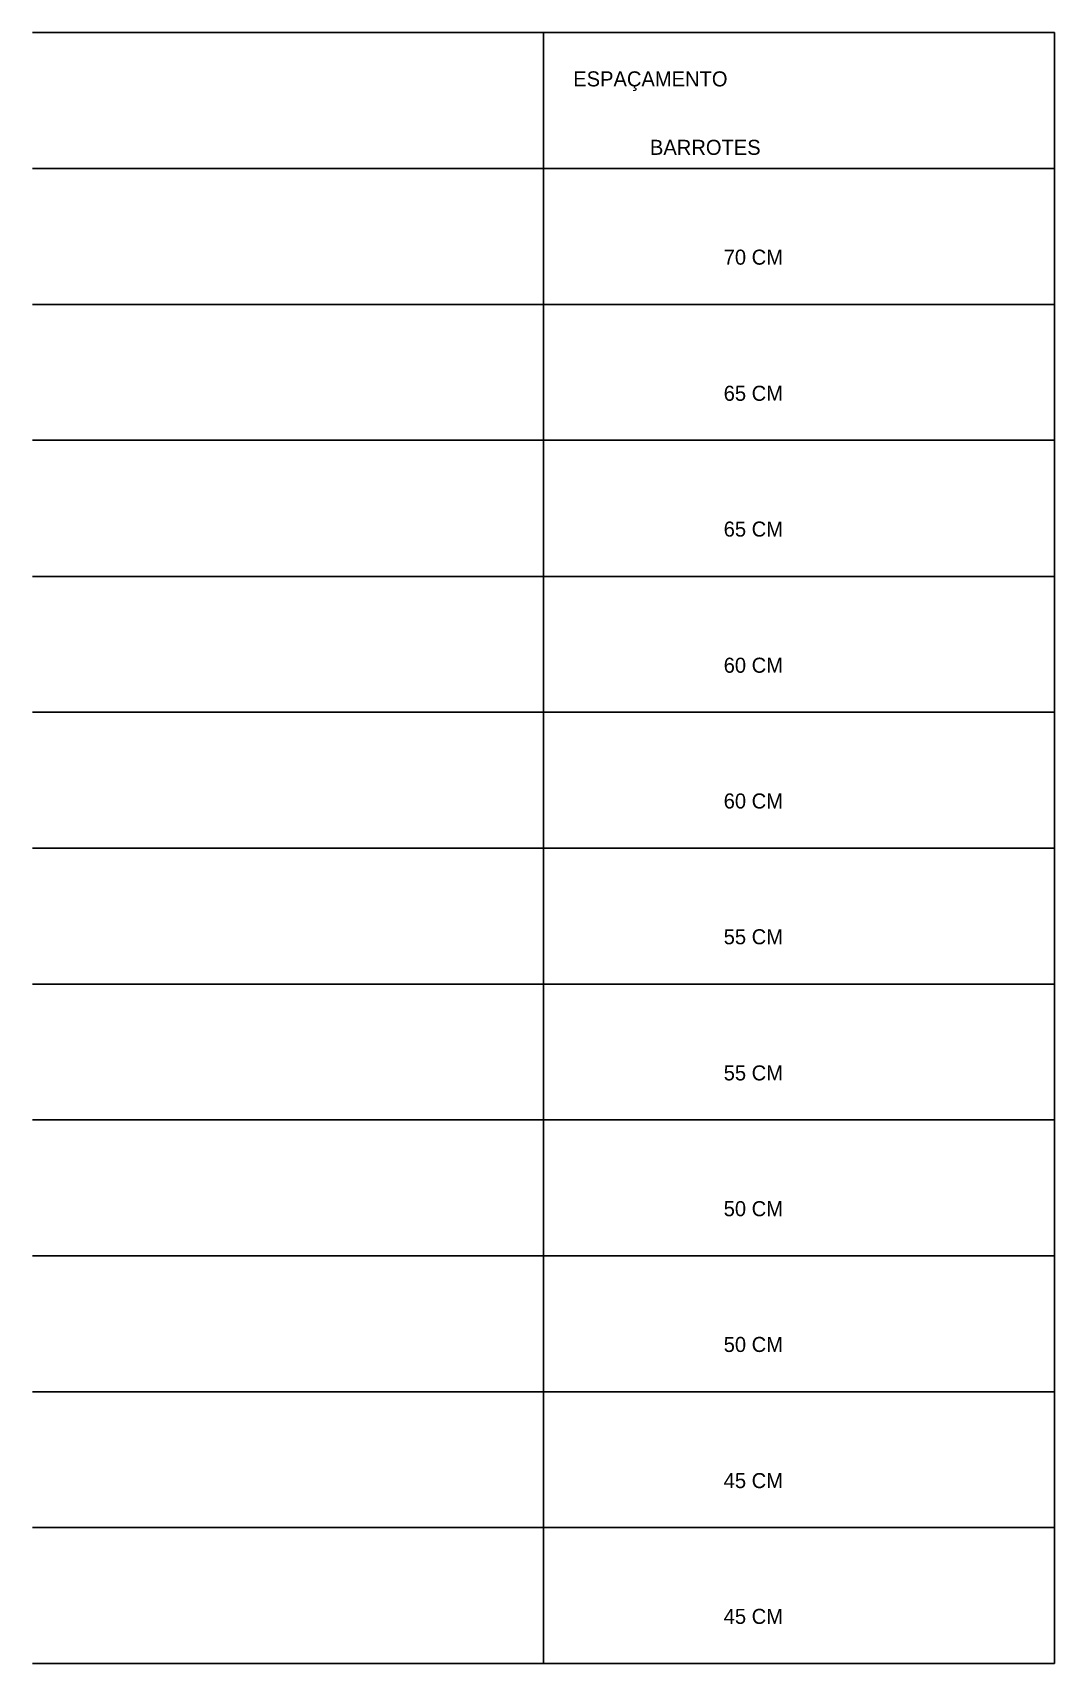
# Model space of a CAD drawing. Header units: metres. Extents: x -10318 to -5422, y 14219 to 15562.
# Drawn here: x -9423.1 to -9151.5, y 15128.6 to 15562.2 of the extents above; entities that cross this region are included whole.
import ezdxf

# ---------------------------------------------------------------- set-up
doc = ezdxf.new("R2010")
doc.units = ezdxf.units.M
doc.layers.add('GARFOS', color=7, linetype='Continuous')

msp = doc.modelspace()

# ---------------------------------------------------------------- linework, layer by layer
at = {"layer": 'GARFOS'}
for p, q in [((-9423.1, 15562.2), (-9151.5, 15562.2)), ((-9287.3, 15562.2), (-9287.3, 15128.6)), ((-9151.5, 15562.2), (-9151.5, 15128.6)), ((-9423.1, 15526.1), (-9151.5, 15526.1)), ((-9423.1, 15526.1), (-9151.5, 15526.1)), ((-9423.1, 15489.9), (-9151.5, 15489.9)), ((-9423.1, 15453.8), (-9151.5, 15453.8)), ((-9423.1, 15417.6), (-9151.5, 15417.6)), ((-9423.1, 15381.5), (-9151.5, 15381.5)), ((-9423.1, 15345.4), (-9151.5, 15345.4)), ((-9423.1, 15309.2), (-9151.5, 15309.2)), ((-9423.1, 15273.1), (-9151.5, 15273.1)), ((-9423.1, 15237), (-9151.5, 15237)), ((-9423.1, 15200.8), (-9151.5, 15200.8)), ((-9423.1, 15164.7), (-9151.5, 15164.7)), ((-9423.1, 15128.6), (-9151.5, 15128.6))]:
    msp.add_line(p, q, dxfattribs=at)

# ---------------------------------------------------------------- texts
for s, p in [('ESPAÇAMENTO', (-9279.4, 15547.9)), ('BARROTES', (-9259, 15529.7)), ('70 CM', (-9239.4, 15500.5)), ('65 CM', (-9239.4, 15464.3)), ('65 CM', (-9239.4, 15428.2)), ('60 CM', (-9239.4, 15392)), ('60 CM', (-9239.4, 15355.9)), ('55 CM', (-9239.4, 15319.8)), ('55 CM', (-9239.4, 15283.6)), ('50 CM', (-9239.4, 15247.5)), ('50 CM', (-9239.4, 15211.4)), ('45 CM', (-9239.4, 15175.2)), ('45 CM', (-9239.4, 15139.1))]:
    msp.add_text(s, height=4, dxfattribs=at).set_placement(p)

doc.saveas('drawing.dxf')
